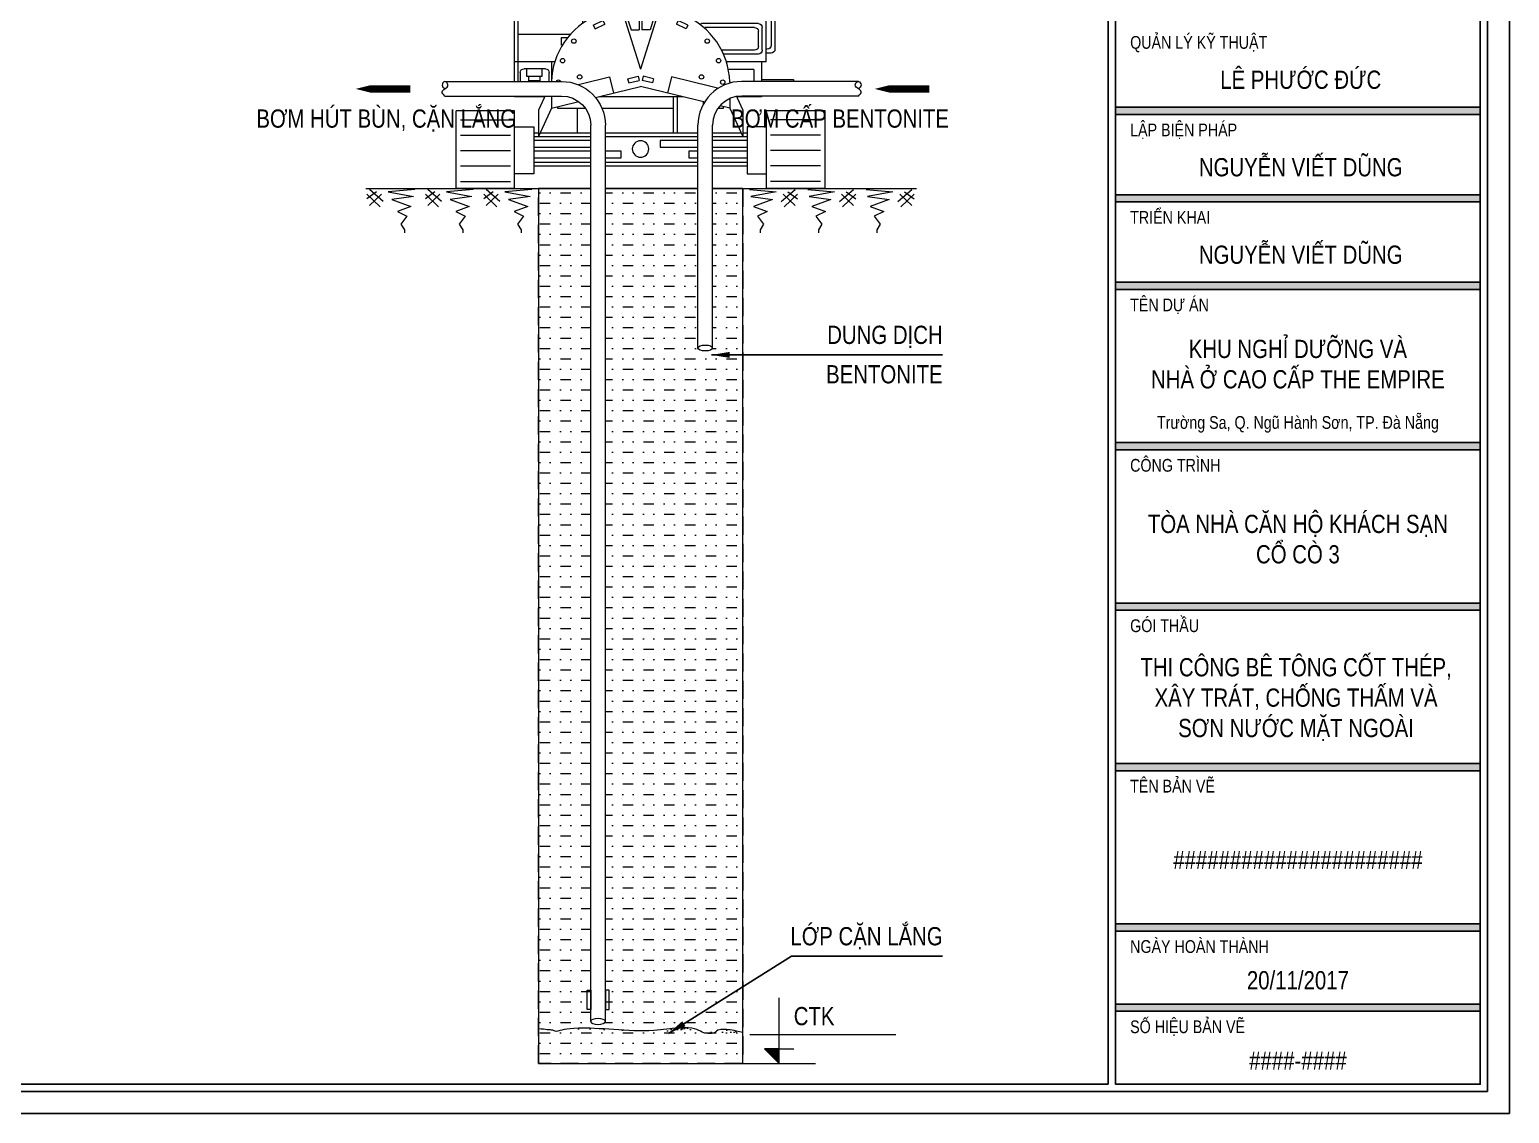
# Model space of a CAD drawing. Header units: millimetres. Extents: x -376071 to 28028791, y -269234 to 29325.
# Drawn here: x 206510 to 226799, y -216477 to -201613 of the extents above; entities that cross this region are included whole.
import ezdxf
from ezdxf.enums import TextEntityAlignment as Align

# ---------------------------------------------------------------- set-up
doc = ezdxf.new("R2010")
doc.units = ezdxf.units.MM
doc.header["$LTSCALE"] = 100
doc.set_wipeout_variables(frame=1)
doc.linetypes.add('CONTINOUS', pattern=[0])
doc.linetypes.add('HIDDEN', pattern=[0.375, 0.25, -0.125])
for name, color, linetype, lineweight in [('02. leader', 8, 'CONTINOUS', 5), ('02. Net dam', 7, 'CONTINOUS', 13), ('02. Net dut', 8, 'HIDDEN', 0), ('02. net manh', 8, 'CONTINOUS', 0), ('0_TEXT', 7, 'Continuous', 15)]:
    doc.layers.add(name, color=color, linetype=linetype, lineweight=lineweight)
doc.layers.add('03. HATCH 01', color=8, linetype='Continuous')
doc.layers.add('03. HATCH 03', color=5, linetype='Continuous')
doc.styles.add('Arial 0.8', font='arial_0.ttf', dxfattribs={"width": 0.8, "height": 250})
doc.dimstyles.new('KT1', dxfattribs={"dimtxt": 250, "dimasz": 1000, "dimexe": 100, "dimexo": 100, "dimgap": 50, "dimtad": 1, "dimdec": 0, "dimzin": 2, "dimdsep": 46, "dimtxsty": 'Standard', "dimblk2": 'OBLIQUE', "dimcen": 0.09, "dimdle": 100, "dimclrt": 2, "dimadec": 0, "dimazin": 0, "dimtfac": 1, "dimtdec": 0, "dimtofl": 0, "dimtmove": 0, "dimatfit": 3, "dimfxl": 1, "dimtolj": 1, "dimtzin": 2, "dimarcsym": 0})

# ---------------------------------------------------------------- blocks, each defined once
blk = doc.blocks.new('Basic machine')
at = {"layer": '02. Net dam', "lineweight": 0, "ltscale": 10}
for p, q in [((-149, 14104), (-593, 10490)), ((-149, 14104), (149, 14104)), ((149, 14104), (593, 10490)), ((-593, 10490), (-593, 7025)), ((593, 10490), (593, 7025)), ((-224, 1969), (-593, 7005)), ((224, 1969), (593, 7005)), ((-1629, 1646), (-1629, 3350)), ((-1579, 3400), (-739, 3400)), ((-689, 1190), (-689, 3350)), ((322, 2917), (322, 1969)), ((322, 2917), (522, 2917)), ((522, 2917), (522, 1969)), ((-456, 2419), (-456, 2710)), ((-456, 2710), (322, 2710)), ((-456, 2419), (-456, 1969)), ((699, 2390), (1589, 2390)), ((699, 1190), (699, 2390)), ((1639, 1190), (1639, 2340)), ((649, 2180), (522, 2180)), ((649, 1969), (649, 2180)), ((-689, 1969), (699, 1969)), ((-1629, 1646), (-689, 1646)), ((-1569, 1646), (-1569, 1190)), ((-1569, 1418), (-1985, 1418)), ((-1985, 1418), (-1985, 1272)), ((-1985, 1272), (-1569, 1272)), ((-1569, 1190), (1639, 1190)), ((-1074, 1190), (-1074, 1040)), ((-818, 721), (-818, 1190)), ((1075, 1040), (1075, 1190)), ((-2395, 1010), (-1635, 1010)), ((-2395, 0), (-2395, 1010)), ((-1635, 0), (-1635, 1010)), ((-1074, 1040), (-818, 1040)), ((-429, 1040), (1075, 1040)), ((818, 721), (818, 1040)), ((1635, 0), (1635, 1010)), ((1635, 1010), (2395, 1010)), ((2395, 0), (2395, 1010)), ((-1635, 800), (-1385, 800)), ((-1385, 800), (-1385, 191)), ((1385, 800), (1385, 191)), ((1635, 800), (1385, 800)), ((-1385, 721), (1385, 721)), ((-1385, 290), (1385, 290)), ((-2395, 0), (-1635, 0)), ((-1385, 191), (-1635, 191)), ((1385, 191), (1635, 191)), ((1635, 0), (2395, 0))]:
    blk.add_line(p, q, dxfattribs=at)
for centre, start, end in [((-1579, 3350), 90, 180), ((-739, 3350), 0, 90), ((1589, 2340), 0, 90)]:
    blk.add_arc(centre, 50, start, end, dxfattribs=at)
at = {"layer": '02. net manh', "lineweight": 0, "ltscale": 10}
for p, q in [((-107, 13728), (-513, 10490)), ((-187, 13728), (142, 13728)), ((107, 13728), (513, 10490)), ((-270, 12381), (117, 13181)), ((-216, 12381), (129, 13068)), ((-163, 13181), (117, 13181)), ((-158, 13231), (112, 13231)), ((-275, 12331), (335, 11531)), ((-275, 12331), (229, 12331)), ((-270, 12381), (224, 12381)), ((-217, 12331), (323, 11652)), ((-381, 11531), (335, 11531)), ((-493, 10681), (341, 11481)), ((-430, 10681), (348, 11410)), ((-387, 11481), (341, 11481)), ((-499, 10681), (452, 10681)), ((-499, 10631), (452, 10631)), ((-476, 10596), (431, 9667)), ((-440, 10631), (467, 9702)), ((-513, 10490), (-513, 7025)), ((513, 10490), (513, 7025)), ((-513, 9702), (467, 9702)), ((-513, 9652), (467, 9652)), ((-473, 8602), (361, 9652)), ((-409, 8602), (369, 9581)), ((-478, 8602), (473, 8602)), ((-478, 8552), (473, 8552)), ((-478, 8552), (447, 7778)), ((-446, 8591), (479, 7817)), ((-504, 7778), (447, 7778)), ((-504, 7728), (447, 7728)), ((447, 7728), (-499, 6864)), ((481, 7691), (-425, 6864)), ((-616, 7005), (-616, 7025)), ((-616, 7025), (-490, 7025)), ((-616, 7005), (-490, 7005)), ((-144, 1975), (-513, 7005)), ((-490, 7005), (-490, 7025)), ((144, 1975), (513, 7005)), ((490, 7005), (490, 7025)), ((616, 7025), (490, 7025)), ((616, 7005), (490, 7005)), ((616, 7005), (616, 7025)), ((-499, 6864), (452, 6864)), ((-499, 6814), (452, 6814)), ((-494, 6814), (340, 5764)), ((-430, 6814), (347, 5835)), ((-387, 5764), (340, 5764)), ((-382, 5714), (335, 5714)), ((-275, 4664), (335, 5714)), ((-217, 4664), (323, 5593)), ((-275, 4664), (228, 4664)), ((-270, 4614), (116, 3564)), ((-270, 4614), (223, 4614)), ((-217, 4614), (128, 3677)), ((-163, 3564), (116, 3564)), ((-158, 3514), (111, 3514)), ((-1579, 2243), (-1579, 3400)), ((-1529, 2293), (-1529, 3400)), ((-789, 2293), (-789, 3400)), ((-739, 2243), (-739, 3400)), ((-1745, 3130), (-1745, 1810)), ((-1629, 3180), (-1695, 3180)), ((-1695, 3080), (-1695, 1860)), ((-1629, 3130), (-1645, 3130)), ((-399, 2364), (-399, 2518)), ((-399, 2518), (-356, 2518)), ((-356, 2608), (-356, 1969)), ((-356, 2608), (-306, 2608)), ((-306, 2608), (-306, 1969)), ((-306, 2518), (272, 2518)), ((272, 2565), (322, 2617)), ((272, 2565), (272, 1969)), ((1298, 2573), (1458, 2656)), ((1386, 2573), (1298, 2573)), ((1386, 2390), (1386, 2573)), ((1618, 2573), (1458, 2656)), ((1529, 2390), (1529, 2573)), ((1529, 2573), (1618, 2573)), ((-689, 2419), (-456, 2419)), ((-506, 2419), (-506, 1969)), ((-456, 2364), (-399, 2364)), ((749, 1190), (749, 2390)), ((1589, 1190), (1589, 2390)), ((-1529, 2193), (-789, 2193)), ((-1529, 2143), (-789, 2143)), ((-1479, 2243), (-839, 2243)), ((-1579, 1796), (-1579, 2093)), ((-1529, 1846), (-1529, 2043)), ((-1479, 2093), (-839, 2093)), ((-789, 1846), (-789, 2043)), ((-739, 1796), (-739, 2093)), ((-639, 1190), (-639, 1969)), ((649, 1190), (649, 1969)), ((1589, 2007), (749, 2007)), ((1026, 1960), (794, 1960)), ((794, 1956), (794, 1862)), ((1026, 1862), (1026, 1960)), ((-1695, 1760), (-1629, 1760)), ((-1645, 1810), (-1629, 1810)), ((-1529, 1746), (-789, 1746)), ((-1479, 1796), (-839, 1796)), ((-498, 1766), (-639, 1836)), ((-639, 1766), (649, 1766)), ((508, 1766), (649, 1836)), ((794, 1862), (1026, 1862)), ((-1469, 1546), (-789, 1546)), ((-1469, 1546), (-1469, 1290)), ((-789, 1290), (-789, 1546)), ((699, 1646), (1639, 1646)), ((793, 1588), (1113, 1588)), ((793, 1237), (793, 1588)), ((1113, 1588), (1113, 1237)), ((1154, 1190), (1154, 1646)), ((1236, 1556), (1513, 1556)), ((1282, 1556), (1282, 1457)), ((1478, 1457), (1478, 1556)), ((793, 1488), (1113, 1488)), ((793, 1388), (1113, 1388)), ((1186, 1375), (1186, 1506)), ((1282, 1457), (1478, 1457)), ((1308, 1457), (1308, 1400)), ((1308, 1400), (1450, 1400)), ((1450, 1400), (1450, 1457)), ((1563, 1506), (1563, 1375)), ((-1469, 1290), (-789, 1290)), ((-479, 721), (-479, 1190)), ((-429, 721), (-429, 1190)), ((793, 1288), (1113, 1288)), ((1113, 1237), (793, 1237)), ((1513, 1325), (1236, 1325)), ((-2336, 893), (-1689, 893)), ((2336, 893), (1689, 893)), ((-2336, 693), (-1689, 693)), ((-1385, 671), (1385, 671)), ((-1385, 622), (-254, 622)), ((-254, 622), (-254, 539)), ((628, 622), (1385, 622)), ((628, 539), (628, 622)), ((2336, 693), (1689, 693)), ((-2336, 493), (-1689, 493)), ((-254, 539), (-1385, 539)), ((-1385, 484), (-628, 484)), ((-628, 401), (-1385, 401)), ((-628, 484), (-628, 401)), ((254, 484), (1385, 484)), ((254, 401), (254, 484)), ((1385, 401), (254, 401)), ((1385, 539), (628, 539)), ((2336, 493), (1689, 493)), ((-2336, 293), (-1689, 293)), ((-1385, 340), (1385, 340)), ((2336, 293), (1689, 293)), ((-2336, 93), (-1689, 93)), ((2336, 93), (1689, 93))]:
    blk.add_line(p, q, dxfattribs=at)
for centre, radius in [((5, 13916), 78.5), ((0, 514), 107)]:
    blk.add_circle(centre, radius, dxfattribs=at)
for centre, start, end in [((-158, 3534), 320.9193, 50.9193), ((-1695, 3130), 90, 180), ((-1645, 3080), 90, 180), ((-1529, 2243), 180, 270), ((-1529, 2093), 90, 180), ((-1479, 2293), 180, 270), ((-839, 2293), 270, 0), ((-789, 2243), 270, 0), ((-789, 2093), 0, 90), ((-1479, 2043), 90, 180), ((-839, 2043), 0, 90), ((-1695, 1810), 180, 270), ((-1645, 1860), 180, 270), ((-1529, 1796), 180, 270), ((-1479, 1846), 180, 270), ((-839, 1846), 270, 0), ((-789, 1796), 270, 0), ((1236, 1506), 90, 180), ((1513, 1506), 0, 90), ((1236, 1375), 180, 270), ((1513, 1375), 270, 0)]:
    blk.add_arc(centre, 50, start, end, dxfattribs=at)
blk = doc.blocks.new('Ele. Tag')
at = {"layer": '02. Net dam', "lineweight": 0}
h = blk.add_hatch(color=256, dxfattribs=at)
h.dxf.hatch_style = 1
h.paths.add_polyline_path([(500, 200), (300, 200), (500, 0)])
for p, q in [((500, 0), (500, 900)), ((100, 400), (2100, 400)), ((0, 0), (1000, 0)), ((500, 200), (300, 200)), ((300, 200), (500, 0)), ((500, 200), (700, 200))]:
    blk.add_line(p, q, dxfattribs=at)
at = {"layer": '02. Net dam', "lineweight": 0, "style": 'Arial 0.8', "width": 0.8}
blk.add_attdef('CAODO', text='', height=250, dxfattribs=at).set_placement((700, 650), align=Align.MIDDLE_LEFT)
blk = doc.blocks.new('*U317')
at = {"layer": '02. net manh'}
for p, q in [((-198, 264), (-329, 166)), ((-132, 232), (-296, 75)), ((329, 296), (-37, 262)), ((-37, 262), (309, 199)), ((309, 199), (12, 158)), ((12, 158), (274, 61)), ((274, 61), (88, -8)), ((88, -8), (219, -70)), ((219, -70), (136, -180)), ((136, -180), (184, -256)), ((184, -256), (184, -297))]:
    blk.add_line(p, q, dxfattribs=at)
for points in [[(-148, 59), (-329, 232)], [(-107, 133), (-296, 297)]]:
    blk.add_lwpolyline(points, dxfattribs=at)
blk = doc.blocks.new('*U318')
at = {"color": 0, "linetype": 'ByBlock', "lineweight": -2, "transparency": 16777216}
for p in [(-1600, 0), (-800, 0), (0, 0)]:
    blk.add_blockref('*U317', p, dxfattribs=at)
blk = doc.blocks.new('*U315')
at = {"layer": '02. net manh'}
for p, q in [((-198, 264), (-329, 166)), ((-132, 232), (-296, 75)), ((329, 296), (-37, 262)), ((-37, 262), (309, 199)), ((309, 199), (12, 158)), ((12, 158), (274, 61)), ((274, 61), (88, -8)), ((88, -8), (219, -70)), ((219, -70), (136, -180)), ((136, -180), (184, -256)), ((184, -256), (184, -297))]:
    blk.add_line(p, q, dxfattribs=at)
for points in [[(-148, 59), (-329, 232)], [(-107, 133), (-296, 297)]]:
    blk.add_lwpolyline(points, dxfattribs=at)
blk = doc.blocks.new('*U316')
at = {"color": 0, "linetype": 'ByBlock', "lineweight": -2, "transparency": 16777216}
for p in [(-1600, 0), (-800, 0), (0, 0)]:
    blk.add_blockref('*U315', p, dxfattribs=at)
blk = doc.blocks.new('_OBLIQUE')
at = {"color": 0, "linetype": 'ByBlock'}
blk.add_line((-0.5, -0.5), (0.5, 0.5), dxfattribs=at)
blk = doc.blocks.new('*U279')
at = {"lineweight": 0}
for points in [[(0, -5832), (-576, -5832), (-576, -5927), (0, -5927), (576, -5927), (576, -5832)], [(1400, -14313), (1223, -13925), (0, -13625), (-1223, -13925), (-1400, -14313), (-1400, -13950), (-1223, -13563), (-1212, -13441), (-1183, -13310), (-1142, -13195), (-1089, -13087), (-1044, -13015), (-978, -12930), (-921, -12867), (-855, -12808), (-770, -12744), (-661, -12680), (-597, -12650), (-597, -10354), (-555, -10253), (-555, -7620), (-515, -7536), (-515, -12150), (515, -12150), (515, -7536), (555, -7620), (555, -10253), (597, -10354), (597, -12650), (666, -12682), (721, -12713), (779, -12750), (836, -12792), (919, -12866), (970, -12920), (1044, -13015), (1074, -13063), (1140, -13189), (1178, -13295), (1201, -13382), (1218, -13492), (1223, -13563), (1400, -13950)]]:
    blk.add_wipeout(points, dxfattribs=at).dxf.layer = '02. Net dam'
at = {"layer": '02. Net dam', "lineweight": 0}
for p, q in [((-1223, -13563), (-1400, -13950)), ((-1223, -13563), (-1223, -13925)), ((1223, -13563), (1223, -13925)), ((1223, -13563), (1400, -13950)), ((-1223, -13925), (0, -13625)), ((1223, -13925), (0, -13625)), ((-1223, -13925), (-1400, -14313)), ((-1400, -13950), (-1400, -14313)), ((1223, -13925), (1400, -14313)), ((1400, -13950), (1400, -14313))]:
    blk.add_line(p, q, dxfattribs=at)
blk.add_arc((-197, -13596), 1027, 112.9533, 178.1624, dxfattribs=at)
at = {"layer": '02. net manh', "lineweight": 0}
for p, q in [((-158, -11630), (-158, -11750)), ((158, -11630), (158, -11750)), ((-527, -12317), (0, -12317)), ((527, -12317), (0, -12317)), ((-539, -12483), (-539, -12650)), ((-539, -12483), (0, -12483)), ((539, -12483), (0, -12483)), ((539, -12483), (539, -12650)), ((-624, -12835), (-491, -12771)), ((-597, -12650), (-391, -12650)), ((-232, -12650), (0, -12650)), ((-232, -12650), (0, -13389)), ((-183, -12686), (-18, -12686)), ((-183, -12686), (-131, -12850)), ((-18, -12686), (-18, -12850)), ((232, -12650), (0, -12650)), ((232, -12650), (0, -13389)), ((18, -12686), (18, -12850)), ((183, -12686), (18, -12686)), ((183, -12686), (131, -12850)), ((517, -12719), (491, -12771)), ((624, -12835), (491, -12771)), ((649, -12783), (517, -12719)), ((-649, -12783), (-624, -12835)), ((-131, -12850), (-18, -12850)), ((131, -12850), (18, -12850)), ((649, -12783), (624, -12835)), ((-1223, -13690), (-424, -13494)), ((-424, -13494), (-370, -13716)), ((-177, -13521), (-34, -13486)), ((-177, -13521), (-163, -13577)), ((-163, -13577), (-20, -13542)), ((-34, -13486), (-20, -13542)), ((34, -13486), (20, -13542)), ((163, -13577), (20, -13542)), ((177, -13521), (34, -13486)), ((177, -13521), (163, -13577)), ((424, -13494), (370, -13716)), ((1223, -13690), (424, -13494))]:
    blk.add_line(p, q, dxfattribs=at)
blk.add_lwpolyline([(-649, -12783), (-517, -12719), (-491, -12771)], dxfattribs=at)
for centre, radius in [((0, -11870), 36.3), ((-915, -13004), 30.1), ((915, -13004), 30.1), ((-1069, -13272), 30.1), ((1069, -13272), 30.1), ((-1127, -13567), 30.1), ((-835, -13495), 30.1), ((835, -13495), 30.1), ((1127, -13567), 30.1)]:
    blk.add_circle(centre, radius, dxfattribs=at)
at = {"lineweight": 0}
for points in [[(-551, -5832), (-356, -5555), (356, -5555), (551, -5832)], [(121, -6916), (-121, -6916), (-121, -8135), (121, -8135)], [(-1178, -11902), (-930, -12144), (-924, -12144), (-924, -7133), (-991, -7133), (-1190, -7352), (-1190, -11902)], [(-515, -12150), (-515, -7151), (-268, -7151), (-268, -12150)], [(268, -12150), (268, -7151), (515, -7151), (515, -12150)]]:
    blk.add_wipeout(points, dxfattribs=at).dxf.layer = '02. Net dam'
blk.add_lwpolyline([(-50, 0), (50, 0), (50, -5555), (-50, -5555)], close=True, dxfattribs=at)
at = {"layer": '02. Net dam', "lineweight": 0}
for p, q in [((-555, -8118), (-555, -8967)), ((-555, -9248), (-555, -10253)), ((268, -9750), (-268, -9750)), ((268, -10067), (-268, -10067)), ((-597, -10629), (-597, -10354)), ((597, -10629), (597, -10354)), ((-597, -12650), (-597, -10856)), ((268, -11570), (-268, -11570)), ((268, -11630), (-268, -11630)), ((268, -11750), (-268, -11750))]:
    blk.add_line(p, q, dxfattribs=at)
blk.add_lwpolyline([(-1178, -11902), (-930, -12144), (-924, -12144), (-924, -7133), (-991, -7133), (-1190, -7352), (-1190, -11902)], close=True, dxfattribs=at)
blk.add_lwpolyline([(1223, -13563, 0.292464), (597, -12650), (597, -10354), (555, -10253), (555, -7620), (515, -7536)], format="xyb", dxfattribs=at)
at = {"layer": '02. net manh', "lineweight": 0}
for p, q in [((-356, -5567), (0, -5567)), ((-115, -5567), (-115, -5832)), ((356, -5567), (0, -5567)), ((115, -5567), (115, -5832)), ((-515, -7477), (-391, -7477)), ((-391, -7477), (-391, -12650)), ((-597, -7938), (-597, -8016)), ((597, -7938), (597, -8016)), ((-597, -9146), (-597, -9068)), ((597, -9146), (597, -9068)), ((-1184, -11890), (-930, -11890)), ((-1178, -11902), (-924, -11902)), ((-527, -12150), (0, -12150)), ((-527, -12150), (-527, -12483)), ((-527, -12162), (0, -12162)), ((527, -12150), (0, -12150)), ((527, -12162), (0, -12162)), ((527, -12150), (527, -12483))]:
    blk.add_line(p, q, dxfattribs=at)
blk.add_lwpolyline([(515, -7477), (391, -7477), (391, -12650), (597, -12650), (597, -12650)], dxfattribs=at)
for centre in [(-453, -7977), (453, -7977), (-453, -9107), (453, -9107), (-453, -10491), (453, -10491)]:
    blk.add_circle(centre, 43.9, dxfattribs=at)
at = {"lineweight": 0}
for points in [[(-515, -6210), (-515, -7113), (-268, -7113), (-268, -6210)], [(515, -6210), (515, -7113), (268, -7113), (268, -6210)]]:
    blk.add_wipeout(points, dxfattribs=at).dxf.layer = '02. Net dam'
at = {"layer": '02. net manh', "lineweight": 0}
for p in [(-268, -6916), (268, -6916)]:
    blk.add_line(p, (0, -6916), dxfattribs=at)
for centre in [(-391, -7037), (391, -7037)]:
    blk.add_circle(centre, 36.3, dxfattribs=at)
at = {"lineweight": 0}
for points, layer in [([(-551, -5927), (-551, -6173), (-232, -6173), (-232, -5927)], '02. Net dam'), ([(232, -5927), (232, -6173), (551, -6173), (551, -5927)], '02. Net dam'), ([(-217, -7074), (-121, -7074), (-121, -8255), (-217, -8255)], '02. Net dam'), ([(121, -8255), (217, -8255), (217, -7074), (121, -7074)], '02. Net dam'), ([(1178, -11902), (930, -12144), (924, -12144), (924, -7133), (991, -7133), (1190, -7352), (1190, -11902)], '02. Net dam'), ([(268, -6309), (-268, -6309), (-268, -6433), (268, -6433)], '02. net manh')]:
    blk.add_wipeout(points, dxfattribs=at).dxf.layer = layer
at = {"layer": '02. Net dam', "lineweight": 0}
for p, q in [((-232, -5927), (-232, -6173)), ((232, -5927), (232, -6173))]:
    blk.add_line(p, q, dxfattribs=at)
for points in [[(-551, -5832), (-356, -5555), (356, -5555), (551, -5832)], [(0, -5832), (-576, -5832), (-576, -5927), (0, -5927), (576, -5927), (576, -5832)], [(-551, -5927), (-551, -6173), (-232, -6173), (-232, -5927)], [(232, -5927), (232, -6173), (551, -6173), (551, -5927)], [(-515, -6210), (-515, -7113), (-268, -7113), (-268, -6210)], [(515, -6210), (515, -7113), (268, -7113), (268, -6210)], [(-217, -7074), (-121, -7074), (-121, -8255), (-217, -8255)], [(121, -6916), (-121, -6916), (-121, -8135), (121, -8135)], [(121, -8255), (217, -8255), (217, -7074), (121, -7074)], [(-515, -12150), (-515, -7151), (-268, -7151), (-268, -12150)], [(268, -12150), (268, -7151), (515, -7151), (515, -12150)], [(1178, -11902), (930, -12144), (924, -12144), (924, -7133), (991, -7133), (1190, -7352), (1190, -11902)]]:
    blk.add_lwpolyline(points, close=True, dxfattribs=at)
at = {"layer": '02. net manh', "lineweight": 0}
for p, q in [((-356, -5576), (-536, -5832)), ((-356, -5555), (-356, -5832)), ((-344, -5567), (-344, -5832)), ((344, -5567), (344, -5832)), ((356, -5555), (356, -5832)), ((356, -5576), (536, -5832)), ((-539, -5927), (-539, -6173)), ((-244, -5927), (-244, -6173)), ((244, -5927), (244, -6173)), ((539, -5927), (539, -6173)), ((-498, -7164), (-285, -7164)), ((498, -7164), (285, -7164)), ((1178, -11902), (924, -11902)), ((1184, -11890), (930, -11890))]:
    blk.add_line(p, q, dxfattribs=at)
for points in [[(-498, -6222), (-498, -6160), (-285, -6160), (-285, -6222)], [(498, -6222), (498, -6160), (285, -6160), (285, -6222)]]:
    blk.add_lwpolyline(points, close=True, dxfattribs=at)
for points in [[(-232, -6154), (0, -6154), (232, -6154)], [(-232, -6160), (0, -6160), (232, -6160)], [(-498, -7163), (-498, -7101), (-285, -7101), (-285, -7163)], [(498, -7163), (498, -7101), (285, -7101), (285, -7163)]]:
    blk.add_lwpolyline(points, dxfattribs=at)
for centre, radius in [((-391, -6050), 36.3), ((116, -6041), 86.5), ((391, -6050), 36.3)]:
    blk.add_circle(centre, radius, dxfattribs=at)
at = {"lineweight": 0}
blk.add_wipeout([(60, -6433), (-60, -6433), (-60, -6556), (60, -6556)], dxfattribs=at).dxf.layer = '02. net manh'
at = {"layer": '02. net manh', "lineweight": 0}
for points in [[(268, -6309), (-268, -6309), (-268, -6433), (268, -6433)], [(60, -6433), (-60, -6433), (-60, -6556), (60, -6556)]]:
    blk.add_lwpolyline(points, close=True, dxfattribs=at)
blk.add_lwpolyline([(-121, -7012), (-217, -7012), (-217, -6916), (-60, -6589), (0, -6589), (60, -6589), (217, -6916), (217, -7012), (121, -7012)], dxfattribs=at)
at = {"lineweight": 0}
blk.add_wipeout([(-50, 0), (50, 0), (50, -5555), (-50, -5555)], dxfattribs=at)
for points in [[(-924, -7737), (-597, -7938), (-597, -8016), (-924, -8217), (-924, -8344), (-515, -8093), (-515, -7862), (-924, -7610)], [(924, -7737), (597, -7938), (597, -8016), (924, -8217), (924, -8344), (515, -8093), (515, -7862), (924, -7610)], [(-924, -9347), (-597, -9146), (-597, -9068), (-924, -8867), (-924, -8740), (-515, -8992), (-515, -9223), (-924, -9474)], [(924, -9347), (597, -9146), (597, -9068), (924, -8867), (924, -8740), (515, -8992), (515, -9223), (924, -9474)], [(-924, -10153), (-597, -10354), (-515, -10277), (-924, -10026)], [(924, -10153), (597, -10354), (515, -10277), (924, -10026)], [(-924, -11338), (-515, -10734), (-597, -10629), (-924, -11111)], [(924, -11338), (515, -10734), (597, -10629), (924, -11111)]]:
    blk.add_wipeout(points, dxfattribs=at).dxf.layer = '02. net manh'
at = {"layer": '02. Net dam', "lineweight": 0}
blk.add_lwpolyline([(-515, -7536), (-555, -7620), (-555, -7837)], dxfattribs=at)
at = {"layer": '02. net manh', "lineweight": 0}
for points in [[(-924, -7737), (-597, -7938), (-515, -7862), (-924, -7610)], [(924, -7737), (597, -7938), (515, -7862), (924, -7610)], [(-924, -8344), (-515, -8093), (-597, -8016), (-924, -8217)], [(924, -8344), (515, -8093), (597, -8016), (924, -8217)], [(-924, -8867), (-597, -9068), (-515, -8992), (-924, -8740)], [(924, -8867), (597, -9068), (515, -8992), (924, -8740)], [(-924, -9347), (-597, -9146), (-515, -9223), (-924, -9474)], [(924, -9347), (597, -9146), (515, -9223), (924, -9474)], [(-924, -10153), (-597, -10354), (-515, -10277), (-924, -10026)], [(924, -10153), (597, -10354), (515, -10277), (924, -10026)], [(-924, -11338), (-515, -10734), (-597, -10629), (-924, -11111)], [(924, -11338), (515, -10734), (597, -10629), (924, -11111)]]:
    blk.add_lwpolyline(points, dxfattribs=at)
blk = doc.blocks.new('*U273')
at = {"lineweight": 0}
blk.add_wipeout([(100, -6146), (100, 0), (109, 60), (123, 93), (139, 118), (159, 141), (180, 160), (215, 181), (239, 191), (270, 198), (300, 200), (1100, 200), (1110, 210), (1118, 222), (1119, 228), (1116, 235), (1110, 242), (1102, 248), (1092, 255), (1086, 261), (1080, 268), (1079, 277), (1081, 286), (1086, 292), (1092, 297), (1099, 300), (1100, 300), (300, 300), (267, 298), (242, 294), (219, 289), (196, 282), (169, 270), (146, 257), (129, 247), (111, 233), (88, 212), (72, 195), (60, 180), (52, 168), (40, 149), (26, 122), (17, 100), (6, 62), (2, 38), (1, 20), (0, 0), (0, -6146), (4, -6154), (9, -6158), (15, -6161), (24, -6163), (34, -6165), (43, -6166), (54, -6166), (63, -6165), (70, -6165), (78, -6163), (85, -6160), (93, -6156), (99, -6151)], dxfattribs=at)
at = {"layer": '02. Net dam', "lineweight": 0}
for p, q in [((1100, 300), (300, 300)), ((1100, 200), (300, 200)), ((0, -6146), (0, 0)), ((100, -6146), (100, 0))]:
    blk.add_line(p, q, dxfattribs=at)
for radius in [300, 200]:
    blk.add_arc((300, 0), radius, 90, 180, dxfattribs=at)
blk.add_ellipse((50, -6146), major_axis=(-50, 0), ratio=0.4, dxfattribs=at)
blk.add_spline([(1100, 200), (1119, 229), (1100, 250), (1079, 276), (1100, 300), (1119, 275), (1100, 250)], degree=3, dxfattribs=at)
blk = doc.blocks.new('*U274')
at = {"lineweight": 0}
blk.add_wipeout([(100, -1528), (100, 0), (109, 60), (123, 93), (139, 118), (159, 141), (180, 160), (215, 181), (239, 191), (270, 198), (300, 200), (1100, 200), (1110, 210), (1118, 222), (1119, 228), (1116, 235), (1110, 242), (1102, 248), (1092, 255), (1086, 261), (1080, 268), (1079, 277), (1081, 286), (1086, 292), (1092, 297), (1099, 300), (1100, 300), (300, 300), (267, 298), (242, 294), (219, 289), (196, 282), (169, 270), (146, 257), (129, 247), (111, 233), (88, 212), (72, 195), (60, 180), (52, 168), (40, 149), (26, 122), (17, 100), (6, 62), (2, 38), (1, 20), (0, 0), (0, -1528), (4, -1536), (9, -1539), (15, -1542), (24, -1545), (34, -1547), (43, -1548), (54, -1548), (63, -1547), (70, -1546), (78, -1545), (85, -1542), (93, -1538), (99, -1532)], dxfattribs=at)
at = {"layer": '02. Net dam', "lineweight": 0}
for p, q in [((1100, 300), (300, 300)), ((1100, 200), (300, 200)), ((0, -1528), (0, 0)), ((100, -1528), (100, 0))]:
    blk.add_line(p, q, dxfattribs=at)
for radius in [300, 200]:
    blk.add_arc((300, 0), radius, 90, 180, dxfattribs=at)
blk.add_ellipse((50, -1528), major_axis=(-50, 0), ratio=0.4, dxfattribs=at)
blk.add_spline([(1100, 200), (1119, 229), (1100, 250), (1079, 276), (1100, 300), (1119, 275), (1100, 250)], degree=3, dxfattribs=at)
blk = doc.blocks.new('Khung A3 COR3')
h = blk.add_hatch(color=256)
h.set_gradient(color1=(63, 127, 63), one_color=1, tint=1, name='INVCYLINDER')
h.paths.add_polyline_path([(366, 138), (416, 138), (416, 137), (366, 137)])
h = blk.add_hatch(color=256)
h.set_gradient(color1=(63, 127, 63), one_color=1, tint=1, name='INVCYLINDER')
h.paths.add_polyline_path([(366, 138), (416, 138), (416, 137), (366, 137)])
h = blk.add_hatch(color=256)
h.set_gradient(color1=(63, 127, 63), one_color=1, tint=1, name='INVCYLINDER')
h.paths.add_polyline_path([(366, 126), (416, 126), (416, 125), (366, 125)])
h = blk.add_hatch(color=256)
h.set_gradient(color1=(63, 127, 63), one_color=1, tint=1, name='INVCYLINDER')
h.paths.add_polyline_path([(366, 126), (416, 126), (416, 125), (366, 125)])
h = blk.add_hatch(color=256)
h.set_gradient(color1=(63, 127, 63), one_color=1, tint=1, name='INVCYLINDER')
h.paths.add_polyline_path([(366, 114), (416, 114), (416, 113), (366, 113)])
h = blk.add_hatch(color=256)
h.set_gradient(color1=(63, 127, 63), one_color=1, tint=1, name='INVCYLINDER')
h.paths.add_polyline_path([(366, 114), (416, 114), (416, 113), (366, 113)])
h = blk.add_hatch(color=256)
h.set_gradient(color1=(63, 127, 63), one_color=1, tint=1, name='INVCYLINDER')
h.paths.add_polyline_path([(366, 92), (416, 92), (416, 91), (366, 91)])
h = blk.add_hatch(color=256)
h.set_gradient(color1=(63, 127, 63), one_color=1, tint=1, name='INVCYLINDER')
h.paths.add_polyline_path([(366, 92), (416, 92), (416, 91), (366, 91)])
h = blk.add_hatch(color=256)
h.set_gradient(color1=(63, 127, 63), one_color=1, tint=1, name='INVCYLINDER')
h.paths.add_polyline_path([(366, 70), (416, 70), (416, 69), (366, 69)])
h = blk.add_hatch(color=256)
h.set_gradient(color1=(63, 127, 63), one_color=1, tint=1, name='INVCYLINDER')
h.paths.add_polyline_path([(366, 70), (416, 70), (416, 69), (366, 69)])
h = blk.add_hatch(color=256)
h.set_gradient(color1=(63, 127, 63), one_color=1, tint=1, name='INVCYLINDER')
h.paths.add_polyline_path([(366, 48), (416, 48), (416, 47), (366, 47)])
h = blk.add_hatch(color=256)
h.set_gradient(color1=(63, 127, 63), one_color=1, tint=1, name='INVCYLINDER')
h.paths.add_polyline_path([(366, 48), (416, 48), (416, 47), (366, 47)])
h = blk.add_hatch(color=256)
h.set_gradient(color1=(63, 127, 63), one_color=1, tint=1, name='INVCYLINDER')
h.paths.add_polyline_path([(366, 26), (416, 26), (416, 25), (366, 25)])
h = blk.add_hatch(color=256)
h.set_gradient(color1=(63, 127, 63), one_color=1, tint=1, name='INVCYLINDER')
h.paths.add_polyline_path([(366, 26), (416, 26), (416, 25), (366, 25)])
h = blk.add_hatch(color=256)
h.set_gradient(color1=(63, 127, 63), one_color=1, tint=1, name='INVCYLINDER')
h.paths.add_polyline_path([(366, 15), (416, 15), (416, 14), (366, 14)])
h = blk.add_hatch(color=256)
h.set_gradient(color1=(63, 127, 63), one_color=1, tint=1, name='INVCYLINDER')
h.paths.add_polyline_path([(366, 15), (416, 15), (416, 14), (366, 14)])
at = {"ltscale": 2000}
for points in [[(420, 0), (420, 297), (0, 297), (0, 0)], [(417, 3), (417, 294), (3, 294), (3, 3)], [(365, 4), (365, 293), (4, 293), (4, 4)], [(416, 293), (366, 293), (366, 4), (416, 4)]]:
    blk.add_lwpolyline(points, close=True, dxfattribs=at)
at = {"color": 7, "flags": 128}
for points in [[(366, 138), (416, 138), (416, 137), (366, 137), (366, 138)], [(366, 138), (416, 138), (416, 137), (366, 137), (366, 138)], [(366, 126), (416, 126), (416, 125), (366, 125), (366, 126)], [(366, 126), (416, 126), (416, 125), (366, 125), (366, 126)], [(366, 114), (416, 114), (416, 113), (366, 113), (366, 114)], [(366, 114), (416, 114), (416, 113), (366, 113), (366, 114)], [(366, 92), (416, 92), (416, 91), (366, 91), (366, 92)], [(366, 92), (416, 92), (416, 91), (366, 91), (366, 92)], [(366, 70), (416, 70), (416, 69), (366, 69), (366, 70)], [(366, 70), (416, 70), (416, 69), (366, 69), (366, 70)], [(366, 48), (416, 48), (416, 47), (366, 47), (366, 48)], [(366, 48), (416, 48), (416, 47), (366, 47), (366, 48)], [(366, 26), (416, 26), (416, 25), (366, 25), (366, 26)], [(366, 26), (416, 26), (416, 25), (366, 25), (366, 26)], [(366, 15), (416, 15), (416, 14), (366, 14), (366, 15)], [(366, 15), (416, 15), (416, 14), (366, 14), (366, 15)]]:
    blk.add_lwpolyline(points, dxfattribs=at)
at = {"style": 'Arial 0.8', "width": 0.8}
blk.add_attdef('TENBANVE_001', (387.9, 33.5), '', height=2.5, dxfattribs=at)
blk.add_attdef('SOHIEU', text='', height=2.5, dxfattribs=at).set_placement((391, 7.25), align=Align.MIDDLE_CENTER)
at = {"layer": '03. HATCH 03', "color": 7, "lineweight": 15, "char_height": 1.75, "width": 23.1325, "attachment_point": 1, "style": 'Arial 0.8'}
for s, insert in [('QUẢN LÝ KỸ THUẬT', (368, 147.76)), ('LẬP BIỆN PHÁP', (368, 135.76)), ('TRIỂN KHAI', (368, 123.76)), ('\\pt15.75;TÊN DỰ ÁN', (368, 111.76)), ('\\pt15.75;CÔNG TRÌNH', (368, 89.76)), ('\\pt15.75;GÓI THẦU', (368, 67.76)), ('\\pt15.75;TÊN BẢN VẼ', (368, 45.76)), ('\\pt15.75;NGÀY HOÀN THÀNH', (368, 23.76)), ('\\pt15.75;SỐ HIỆU BẢN VẼ', (368, 12.76))]:
    blk.add_mtext(s, dxfattribs=dict(at, insert=insert))
at = {"layer": '0_TEXT', "color": 7, "lineweight": 15, "attachment_point": 5, "style": 'Arial 0.8'}
for s, insert, char_height, width in [('^ILÊ PHƯỚC ĐỨC', (391, 141.75), 2.5, 50), ('^INGUYỄN VIẾT DŨNG', (391, 129.75), 2.5, 50), ('^INGUYỄN VIẾT DŨNG', (391, 117.75), 2.5, 50), ('KHU NGHỈ DƯỠNG VÀ \\PNHÀ Ở CAO CẤP THE EMPIRE', (391, 102.75), 2.5, 50), ('Trường Sa, Q. Ngũ Hành Sơn, TP. Đà Nẵng', (391, 94.5), 1.75, 50), ('TÒA NHÀ CĂN HỘ KHÁCH SẠN \\PCỔ CÒ 3', (391, 78.75), 2.5, 50), ('THI CÔNG BÊ TÔNG CỐT THÉP, XÂY TRÁT, CHỐNG THẤM VÀ SƠN NƯỚC MẶT NGOÀI', (390.75, 56.75), 2.5, 45.5), ('20/11/2017', (391, 18.25), 2.5, 50)]:
    blk.add_mtext(s, dxfattribs=dict(at, insert=insert, char_height=char_height, width=width))

msp = doc.modelspace()

# ---------------------------------------------------------------- hatches: boundary and pattern name
at = {"layer": '03. HATCH 01', "lineweight": 0}
h = msp.add_hatch(dxfattribs=at)
h.set_pattern_fill('MUDST', color=256, scale=22.4)
h.set_pattern_definition([(0, (-42243.57, 40232.2), (284.48, 142.24), [142.24, -142.24, 0, -142.24, 0, -142.24])])
h.paths.add_polyline_path([(213486.6, -203792.8), (213486.6, -215792.8), (214586.2, -215792.8), (214586.2, -215792.8), (215187.1, -215792.8), (215187.1, -215792.8), (216286.6, -215792.8), (216286.6, -203792.8)])

# ---------------------------------------------------------------- linework, layer by layer
at = {"lineweight": 0, "elevation": -528.7}
msp.add_lwpolyline([(213486.6, -203792.8), (213486.6, -215792.8), (214586.2, -215792.8), (214586.2, -215792.8), (215187.1, -215792.8), (215187.1, -215792.8), (216286.6, -215792.8), (216286.6, -203792.8)], close=True, dxfattribs=at)
at = {"layer": '02. Net dam'}
msp.add_line((211119.4, -203792.9, -528.7), (218671.1, -203792.8, -528.7), dxfattribs=at)
at = {"layer": '02. Net dam', "lineweight": 0, "elevation": -528.7}
msp.add_lwpolyline([(211729.2, -202426.3, 100, 100, 0), (211479.2, -202426.3, 250, 0, 0), (210979.2, -202426.3, 0, 0, 0)], format="xyseb", dxfattribs=at)
at = {"layer": '02. Net dut', "lineweight": 0, "ltscale": 10, "elevation": -528.7}
msp.add_lwpolyline([(213486.6, -203792.8), (216286.6, -203792.8), (216286.6, -215792.8), (213486.6, -215792.8)], close=True, dxfattribs=at)

# ---------------------------------------------------------------- block references
at = {"ltscale": 100, "xscale": -1.056, "yscale": 1.056000001966953, "zscale": 1.056}
msp.add_blockref('Basic machine', (214886.6, -203792.9, -528.7), dxfattribs=at)
at = {"lineweight": 0}
msp.add_blockref('*U318', (213064.6, -204101.5, -1057.4), dxfattribs=at)
at = {"lineweight": 0, "xscale": -1}
msp.add_blockref('*U316', (216708.7, -204101.5, -1057.4), dxfattribs=at)
at = {"layer": '02. Net dam', "lineweight": 0}
msp.add_blockref('Ele. Tag', (216286.6, -215792.8, -528.7), dxfattribs=at).add_auto_attribs({'CAODO': 'CTK'})

# ---------------------------------------------------------------- texts
at = {"lineweight": 0, "char_height": 250, "attachment_point": 3, "style": 'Arial 0.8'}
for s, insert in [('DUNG DỊCH', (219028.6, -205674.2, -1057.4)), ('BENTONITE', (219028.6, -206215, -1057.4)), ('LỚP CẶN LẮNG', (219028.6, -213922, -1057.4))]:
    msp.add_mtext(s, dxfattribs=dict(at, insert=insert))

# ---------------------------------------------------------------- leaders
at = {"layer": '02. leader'}
for points in [[(215857.5, -206074.4, -528.7), (216954.4, -206074.4, -528.7), (219025.2, -206074.4, -528.7)], [(215268.9, -215380.2, -528.7), (216954.4, -214322.2, -528.7), (219025.2, -214322.2, -528.7)]]:
    msp.add_leader(points, dimstyle='KT1', override={"dimasz": 250, "dimfxl": 0.18, "dimarcsym": 1}, dxfattribs=at)

# ---------------------------------------------------------------- next in the draw order: block references
at = {"layer": '02. Net dam', "lineweight": 0}
msp.add_blockref('*U279', (214886.6, -188767.2, -528.7), dxfattribs=at)

# ---------------------------------------------------------------- next in the draw order: block references
at = {"layer": '02. Net dam', "lineweight": 0, "yscale": 2, "zscale": 2}
for name, p, xscale in [('*U273', (214403.6, -202924, -540.3), -2), ('*U274', (215673, -202924, -540.3), 2)]:
    msp.add_blockref(name, p, dxfattribs=dict(at, xscale=xscale))

# ---------------------------------------------------------------- next in the draw order: hatches: boundary and pattern name
at = {"layer": '03. HATCH 01', "lineweight": 0}
h = msp.add_hatch(dxfattribs=at)
h.set_pattern_fill('AR-SAND', color=256, scale=2)
h.set_pattern_definition([(37.5, (-53557.38, 43232.2), (-3.200063, 97.882647), [0, -77.216, 0, -86.36, 0, -82.55]), (7.5, (-53557.38, 43232.2), (89.904657, 143.36502), [0, -41.656, 0, -69.596, 0, -26.67]), (327.5, (-53619.86, 43232.2), (158.198474, 0.287437), [0, -25.4, 0, -91.44, 0, -119.38]), (317.5, (-53619.86, 43232.2), (152.71129, 44.585865), [0, -12.7, 0, -59.944, 0, -68.58])])
edge = h.paths.add_edge_path()
edge.add_spline(control_points=[(216286.6, -215366.6), (216286.6, -215508.7), (216286.6, -215650.8), (216286.6, -215792.8), (215920, -215792.8), (213853.3, -215792.8), (213486.6, -215792.8), (213486.6, -215634), (213486.6, -215475.1), (213486.6, -215316.2), (213583.9, -215329.3), (213719.3, -215331), (213716.2, -215372.1), (213902.4, -215291.1), (214523.3, -215325.2), (215006.8, -215361.4), (215610.3, -215266.8), (215709.5, -215384.1), (215922.5, -215393.8), (215941.3, -215310.2), (216162.3, -215337.1), (216286.6, -215366.6)], knot_values=[0, 0, 0, 0, 1, 1, 1, 2, 2, 2, 3, 3, 3, 688.1341699, 1445.8302995, 2220.8784862, 2758.1129994, 3309.2466711, 3669.0200095, 4579.771417, 5502.6347858, 5979.0831089, 6171.3004816, 6171.3004816, 6171.3004816, 6171.3004816], weights=[1, 1, 1, 1, 1, 1, 1, 1, 1, 1, 1, 1, 1, 1, 1, 1, 1, 1, 1, 1, 1, 1], degree=3, periodic=0)

# ---------------------------------------------------------------- next in the draw order: linework, layer by layer
at = {"layer": '02. Net dam', "lineweight": 0, "elevation": -528.7}
msp.add_lwpolyline([(218847.4, -202426.3, 100, 100, 0), (218597.4, -202426.3, 250, 0, 0), (218097.4, -202426.3, 0, 0, 0)], format="xyseb", dxfattribs=at)
at = {"layer": '02. Net dam', "lineweight": 0, "elevation": -540.3}
for points in [[(214203.6, -215052.1), (214152.6, -215052.1), (214152.6, -214785.2), (214203.6, -214785.2)], [(214403.6, -215052.1), (214454.6, -215052.1), (214454.6, -214785.2), (214403.6, -214785.2)]]:
    msp.add_lwpolyline(points, close=True, dxfattribs=at)
at = {"layer": '02. Net dam'}
msp.add_open_spline([(216286.6, -215366.6, -528.7), (216286.6, -215508.7, -528.7), (216286.6, -215650.8, -528.7), (216286.6, -215792.8, -528.7), (215920, -215792.8, -528.7), (213853.3, -215792.8, -528.7), (213486.6, -215792.8, -528.7), (213486.6, -215634, -528.7), (213486.6, -215475.1, -528.7), (213486.6, -215316.2, -528.7), (213583.9, -215329.3, -528.7), (213719.3, -215331, -528.7), (213716.2, -215372.1, -528.7), (213902.4, -215291.1, -528.7), (214523.3, -215325.2, -528.7), (215006.8, -215361.4, -528.7), (215610.3, -215266.8, -528.7), (215709.5, -215384.1, -528.7), (215922.5, -215393.8, -528.7), (215941.3, -215310.2, -528.7), (216162.3, -215337.1, -528.7), (216286.6, -215366.6, -528.7)], degree=3, knots=[0, 0, 0, 0, 1, 1, 1, 2, 2, 2, 3, 3, 3, 688.1341699, 1445.8302995, 2220.8784862, 2758.1129994, 3309.2466711, 3669.0200095, 4579.771417, 5502.6347858, 5979.0831089, 6171.3004816, 6171.3004816, 6171.3004816, 6171.3004816], dxfattribs=at)

# ---------------------------------------------------------------- next in the draw order: block references
ref = msp.add_blockref('Khung A3 COR3', (184799, -216477.2, -881.1), dxfattribs=dict(xscale=100, yscale=100, zscale=100))
ref.add_attrib('SOHIEU', '####-####', dxfattribs={"height": 250, "style": 'Arial 0.8', "width": 0.8}).set_placement((223899, -215752.2, -881.1), align=Align.MIDDLE_CENTER)
ref.add_attrib('TENBANVE_001', '######################', (222190, -213127.2, -881.1), dxfattribs={"height": 250, "style": 'Arial 0.8', "width": 0.8})

# ---------------------------------------------------------------- next in the draw order: texts
at = {"lineweight": 0, "char_height": 250, "style": 'Arial 0.8'}
for s, insert, attachment_point in [('BƠM HÚT BÙN, CẶN LẮNG', (209619, -202708, -2114.7), 1), ('BƠM CẤP BENTONITE', (219115.5, -202708, -2114.7), 3)]:
    msp.add_mtext(s, dxfattribs=dict(at, insert=insert, attachment_point=attachment_point))

doc.saveas('drawing.dxf')
